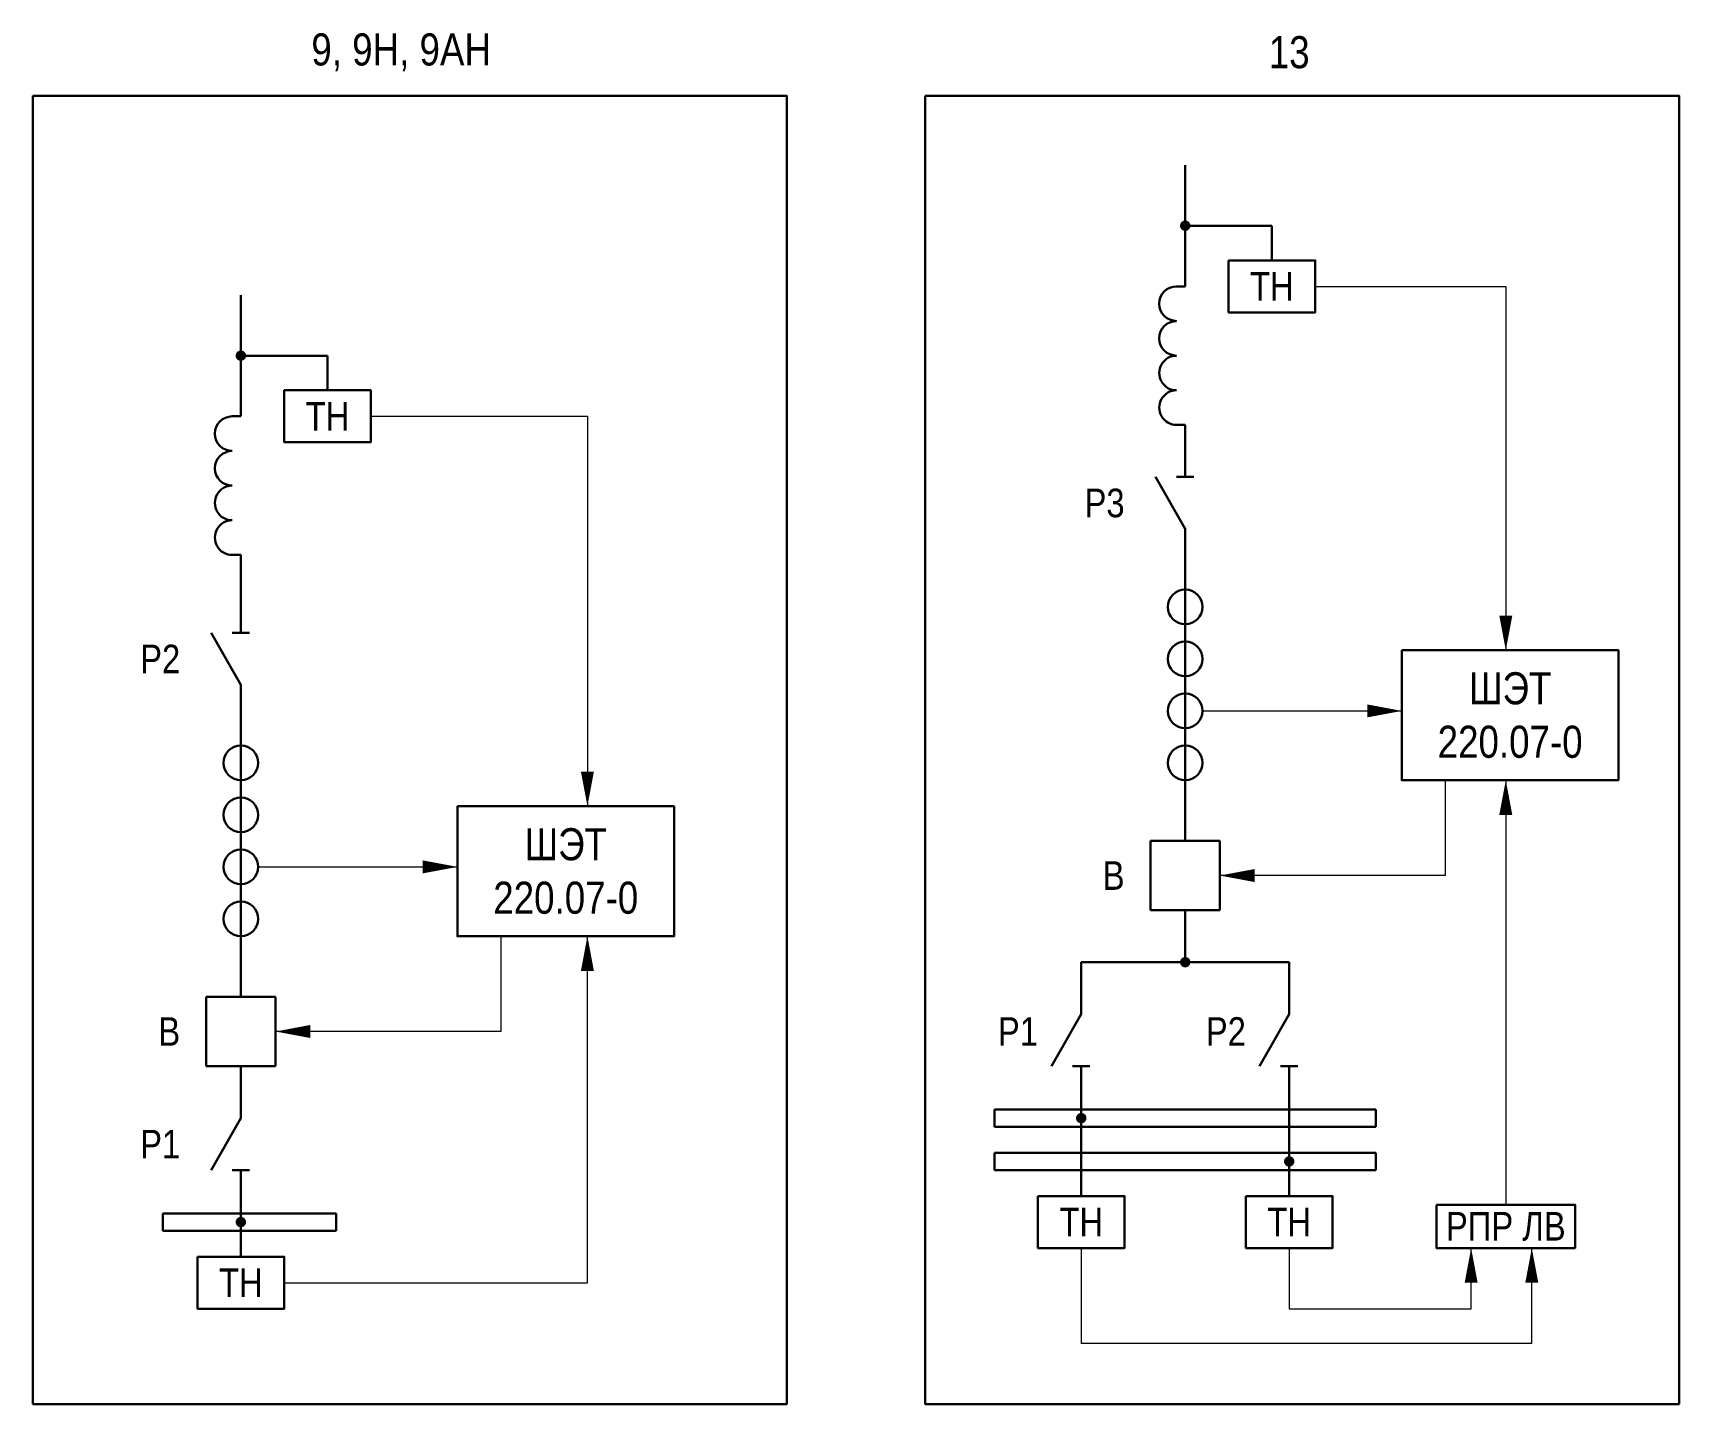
# Model space of a CAD drawing. Header units: millimetres. Extents: x -14593 to 14732, y -17400 to 5232.
# Drawn here: x 5519 to 5709, y -155 to 3.2 of the extents above; entities that cross this region are included whole.
import ezdxf
from ezdxf.enums import TextEntityAlignment as Align

# ---------------------------------------------------------------- set-up
doc = ezdxf.new("R2010")
doc.units = ezdxf.units.MM
doc.layers.add('Основная', color=7, linetype='Continuous', lineweight=30)
doc.layers.add('Тонкая', color=7, linetype='Continuous', lineweight=18)
doc.styles.add('Narrow', font='ARIALN.TTF')
doc.styles.add('Вывод', font='tahoma.ttf', dxfattribs={"height": 2.5})
doc.styles.add('Компонент', font='ARIALN.TTF', dxfattribs={"height": 3.5})

# ---------------------------------------------------------------- blocks, each defined once
blk = doc.blocks.new('*U80')
at = {"color": 0, "linetype": 'ByBlock'}
for p, q in [((0, 0), (-8, 0)), ((-8, -8), (-8, 0)), ((0, -8), (0, 0)), ((0, -8), (-8, -8))]:
    blk.add_line(p, q, dxfattribs=at)
at = {"layer": 'Основная', "style": 'Компонент'}
blk.add_attdef('ОУ', text='', height=3.5, dxfattribs=at).set_placement((-15, -3), align=Align.MIDDLE_CENTER)
blk = doc.blocks.new('*U18')
at = {"color": 0, "linetype": 'ByBlock'}
blk.add_line((0, 0), (6, 3.43), dxfattribs=at)
blk = doc.blocks.new('*U10')
at = {"color": 0}
blk.add_line((0, -1), (0, 1), dxfattribs=at)
blk = doc.blocks.new('*U79')
at = {"color": 0, "linetype": 'ByBlock'}
for p, q in [((0, 3), (0, 9)), ((0, -9), (0, -3))]:
    blk.add_line(p, q, dxfattribs=at)
at = {"color": 0, "linetype": 'ByBlock', "ltscale": 0.25, "rotation": 89.99999999999999}
for name, p in [('*U18', (0, -3)), ('*U10', (0, 3))]:
    blk.add_blockref(name, p, dxfattribs=at)
at = {"layer": 'Основная'}
for tag, height, style, p in [('В1', 2.5, 'Вывод', (2, 7)), ('ОУ', 3.5, 'Компонент', (-12, 0)), ('В2', 2.5, 'Вывод', (2, -7))]:
    blk.add_attdef(tag, text='', height=height, dxfattribs=dict(at, style=style)).set_placement(p, align=Align.MIDDLE_CENTER)
blk = doc.blocks.new('*U81')
at = {"color": 0, "linetype": 'ByBlock'}
for p, q in [((0, 9), (0, 3)), ((0, -3), (0, -9))]:
    blk.add_line(p, q, dxfattribs=at)
at = {"color": 0, "linetype": 'ByBlock', "ltscale": 0.25, "xscale": -1, "rotation": 90}
for name, p in [('*U18', (0, 3)), ('*U10', (0, -3))]:
    blk.add_blockref(name, p, dxfattribs=at)
at = {"layer": 'Основная'}
for tag, height, style, p in [('В2', 2.5, 'Вывод', (2, 7)), ('ОУ', 3.5, 'Компонент', (-12, 0)), ('В1', 2.5, 'Вывод', (2, -7))]:
    blk.add_attdef(tag, text='', height=height, dxfattribs=dict(at, style=style)).set_placement(p, align=Align.MIDDLE_CENTER)
blk = doc.blocks.new('*U82')
at = {"color": 0, "linetype": 'ByBlock'}
for p, q in [((0, 0), (20, 0)), ((0, -2), (0, 0)), ((20, -2), (20, 0)), ((0, -2), (20, -2))]:
    blk.add_line(p, q, dxfattribs=at)
at = {"layer": 'Основная', "style": 'Компонент'}
blk.add_attdef('ОШ', text='', height=3.5, dxfattribs=at).set_placement((6, 4), align=Align.MIDDLE_CENTER)
blk = doc.blocks.new('*U86')
at = {"linetype": 'ByBlock'}
blk.add_circle((0, 0), 2, dxfattribs=at)
at = {"layer": 'Основная', "color": 0, "linetype": 'ByBlock', "lineweight": -2}
blk.add_line((0, -3), (0, 3), dxfattribs=at)
at = {"layer": 'Основная', "linetype": 'ByBlock', "style": 'Компонент'}
blk.add_attdef('ОУ', text='', height=3.5, dxfattribs=at).set_placement((-6, 0), align=Align.MIDDLE_CENTER)
blk = doc.blocks.new('*U83')
at = {"ltscale": 0.25}
for p, q in [((0, 8), (1, 8)), ((0, -8), (1, -8))]:
    blk.add_line(p, q, dxfattribs=at)
for centre, major_axis, start_param, end_param in [((0, 6), (0, -2), 3.141593, 6.283185), ((0, 2), (0, -2), 3.141593, 6.283185), ((0, -2), (-2, 0), 4.712389, 7.853982), ((0, -6), (-2, 0), 4.712389, 7.853982)]:
    blk.add_ellipse(centre, major_axis=major_axis, ratio=1, start_param=start_param, end_param=end_param, dxfattribs=at)
at = {"layer": 'Основная'}
for tag, height, style, p in [('В1', 2.5, 'Вывод', (5, 6)), ('ОУ', 3.5, 'Компонент', (-6, 0)), ('В2', 2.5, 'Вывод', (5, -6))]:
    blk.add_attdef(tag, text='', height=height, dxfattribs=dict(at, style=style)).set_placement(p, align=Align.MIDDLE_CENTER)
blk = doc.blocks.new('*U163')
at = {"color": 0, "linetype": 'ByBlock'}
for p, q in [((0, 0), (44, 0)), ((0, -2), (0, 0)), ((44, -2), (44, 0)), ((0, -2), (44, -2))]:
    blk.add_line(p, q, dxfattribs=at)
at = {"layer": 'Основная', "style": 'Компонент'}
blk.add_attdef('ОШ', text='', height=3.5, dxfattribs=at).set_placement((6, 4), align=Align.MIDDLE_CENTER)

msp = doc.modelspace()

# ---------------------------------------------------------------- linework, layer by layer
at = {"layer": 'Основная', "color": 3}
for points in [[(5519, -4), (5606, -4), (5606, -155), (5519, -155)], [(5622, -4), (5709, -4), (5709, -155), (5622, -155)]]:
    msp.add_lwpolyline(points, close=True, dxfattribs=at)
at = {"layer": 'Основная'}
for points in [[(5652, -26), (5652, -12)], [(5652, -19), (5662, -19)], [(5662, -19), (5662, -23)], [(5543, -41), (5543, -27)], [(5543, -34), (5553, -34)], [(5553, -34), (5553, -38)], [(5543, -60), (5543, -57)], [(5652, -90), (5652, -84)], [(5652, -104), (5652, -98)], [(5543, -108), (5543, -102)], [(5640, -104), (5664, -104)], [(5640, -122), (5640, -131)], [(5664, -127), (5664, -122)], [(5664, -127), (5664, -131)], [(5543, -134), (5543, -138)]]:
    msp.add_lwpolyline(points, dxfattribs=at)
at = {"layer": 'Основная', "ltscale": 0.25, "const_width": 0.6}
for points in [[(5651.7, -19, 1), (5652.3, -19, 1)], [(5542.7, -34, 1), (5543.3, -34, 1)], [(5651.7, -104, 1), (5652.3, -104, 1)], [(5639.7, -122, 1), (5640.3, -122, 1)], [(5663.7, -127, 1), (5664.3, -127, 1)], [(5542.7, -134, 1), (5543.3, -134, 1)]]:
    msp.add_lwpolyline(points, format="xyb", close=True, dxfattribs=at)
at = {"layer": 'Основная'}
for points in [[(5657, -23), (5667, -23), (5667, -29), (5657, -29)], [(5548, -38), (5558, -38), (5558, -44), (5548, -44)], [(5677, -68), (5702, -68), (5702, -83), (5677, -83)], [(5568, -86), (5593, -86), (5593, -101), (5568, -101)], [(5635, -131), (5645, -131), (5645, -137), (5635, -137)], [(5659, -131), (5669, -131), (5669, -137), (5659, -137)], [(5681, -132), (5697, -132), (5697, -137), (5681, -137)], [(5538, -138), (5548, -138), (5548, -144), (5538, -144)]]:
    msp.add_lwpolyline(points, close=True, dxfattribs=at)
at = {"layer": 'Тонкая'}
for points in [[(5667, -26), (5689, -26)], [(5689, -26), (5689, -68)], [(5558, -41), (5583, -41)], [(5583, -41), (5583, -86)], [(5654, -75), (5677, -75)], [(5682, -83), (5682, -94), (5656, -94)], [(5689, -83), (5689, -132)], [(5545, -93), (5568, -93)], [(5573, -101), (5573, -112), (5547, -112)], [(5583, -141), (5583, -101)], [(5640, -137), (5640, -148)], [(5664, -137), (5664, -144)], [(5685, -144), (5685, -137)], [(5692, -148), (5692, -137)], [(5548, -141), (5583, -141)], [(5664, -144), (5685, -144)], [(5692, -148), (5640, -148)]]:
    msp.add_lwpolyline(points, dxfattribs=at)
at = {"layer": 'Тонкая', "ltscale": 0.3}
for points in [[(5689, -68, 0, 1.5, 0), (5689, -64, 0, 0, 0)], [(5677, -75, 0, 1.5, 0), (5673, -75, 0, 0, 0)], [(5583, -86, 0, 1.5, 0), (5583, -82, 0, 0, 0)], [(5689, -83, 0, 1.5, 0), (5689, -87, 0, 0, 0)], [(5568, -93, 0, 1.5, 0), (5564, -93, 0, 0, 0)], [(5656, -94, 0, 1.5, 0), (5660, -94, 0, 0, 0)], [(5583, -101, 0, 1.5, 0), (5583, -105, 0, 0, 0)], [(5547, -112, 0, 1.5, 0), (5551, -112, 0, 0, 0)], [(5685, -137, 0, 1.5, 0), (5685, -141, 0, 0, 0)], [(5692, -137, 0, 1.5, 0), (5692, -141, 0, 0, 0)]]:
    msp.add_lwpolyline(points, format="xyseb", dxfattribs=at)

# ---------------------------------------------------------------- block references
at = {"layer": 'Основная', "ltscale": 0.35}
for p in [(5651, -34), (5542, -49)]:
    msp.add_blockref('*U83', p, dxfattribs=at)
at = {"layer": 'Основная', "ltscale": 0.25}
for name, p in [('*U79', (5652, -51)), ('*U79', (5543, -69)), ('*U86', (5652, -63)), ('*U86', (5652, -69)), ('*U86', (5652, -75)), ('*U86', (5543, -81)), ('*U86', (5652, -81)), ('*U86', (5543, -87)), ('*U86', (5543, -93)), ('*U80', (5656, -90)), ('*U86', (5543, -99)), ('*U81', (5640, -113)), ('*U81', (5664, -113)), ('*U80', (5547, -108)), ('*U81', (5543, -125)), ('*U163', (5630, -121)), ('*U163', (5630, -126)), ('*U82', (5534, -133))]:
    msp.add_blockref(name, p, dxfattribs=at)

# ---------------------------------------------------------------- texts
at = {"layer": 'Основная', "style": 'Narrow'}
for s, p in [('Р3', (5645, -51)), ('Р2', (5536, -69)), ('В', (5645, -94)), ('В', (5536, -112)), ('Р1', (5635, -112)), ('Р2', (5659, -112)), ('Р1', (5536, -125))]:
    msp.add_text(s, height=3.3, dxfattribs=at).set_placement(p, align=Align.MIDDLE_RIGHT)
at = {"layer": 'Основная', "color": 3, "char_height": 3.7, "attachment_point": 5, "style": 'Narrow'}
for s, insert, width in [('9, 9Н, 9АН', (5561.5, 1), 73), ('13', (5664, 1), 25)]:
    msp.add_mtext(s, dxfattribs=dict(at, insert=insert, width=width))
at = {"layer": 'Основная', "attachment_point": 5, "style": 'Narrow'}
for s, insert, char_height, width in [('ТН', (5662, -26), 3.3, 10), ('ТН', (5553, -41), 3.3, 10), ('ШЭТ 220.07-0', (5689.5, -75.5), 3.7, 25), ('ШЭТ 220.07-0', (5580.5, -93.5), 3.7, 25), ('ТН', (5640, -134), 3.3, 10), ('ТН', (5664, -134), 3.3, 10), ('РПР ЛВ', (5689, -134.5), 3.3, 16), ('ТН', (5543, -141), 3.3, 10)]:
    msp.add_mtext(s, dxfattribs=dict(at, insert=insert, char_height=char_height, width=width))

doc.saveas('drawing.dxf')
